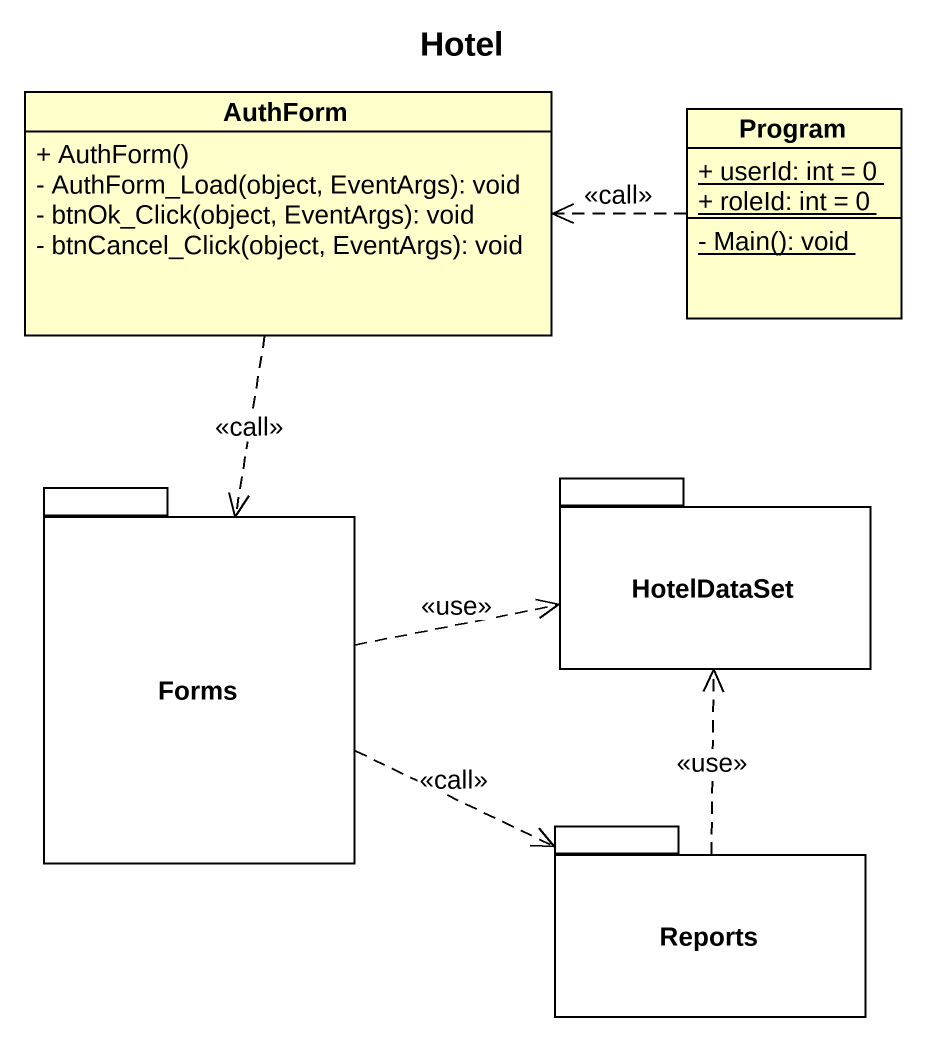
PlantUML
@startuml
title Hotel
hide circle
hide empty members
skinparam classAttributeIconSize 0
class AuthForm {
  + AuthForm()
  - AuthForm_Load(object, EventArgs): void
  - btnOk_Click(object, EventArgs): void
  - btnCancel_Click(object, EventArgs): void
}
class Program {
  {static} + userId: int = 0
  {static} + roleId: int = 0
  {static} - Main(): void
}
package Forms {
}
package HotelDataSet {
}
package Reports {
}
AuthForm ..> Forms : <<call>>
Program .left.> AuthForm : <<call>>
Forms .right.> HotelDataSet : <<use>>
Forms .right.> Reports : <<call>>
Reports .up.> HotelDataSet : <<use>>
@enduml
